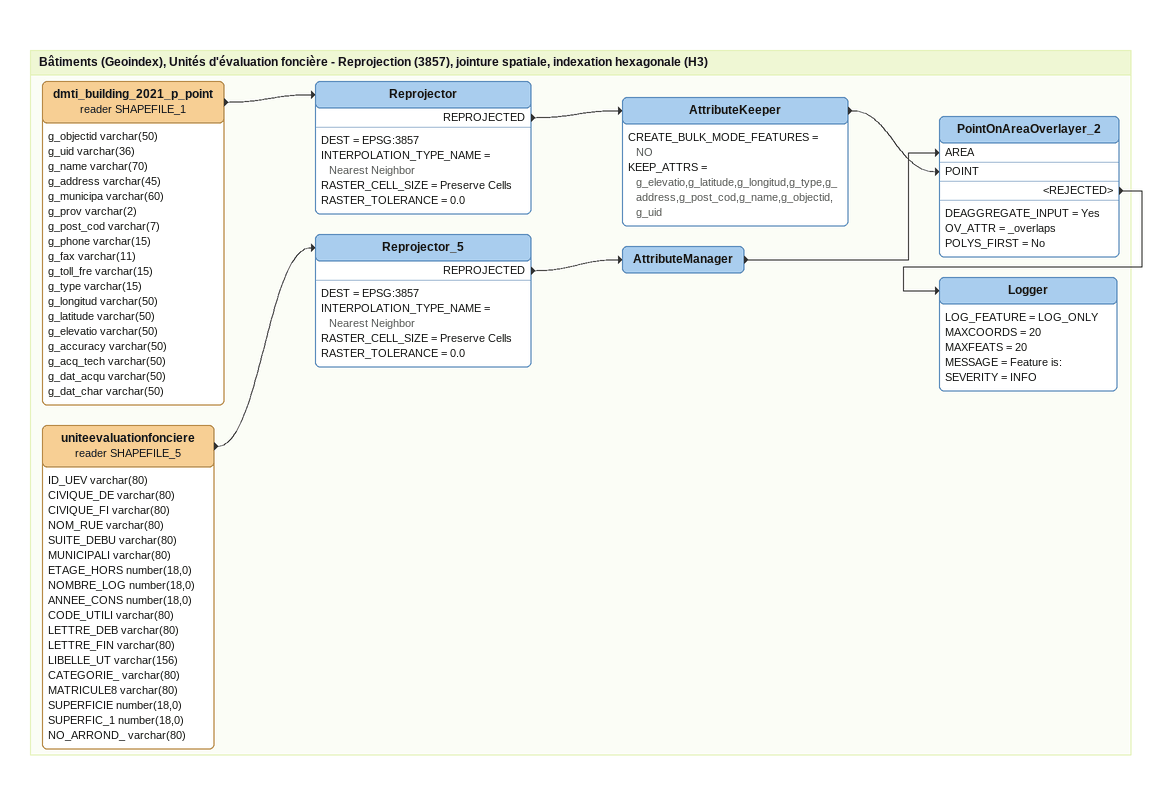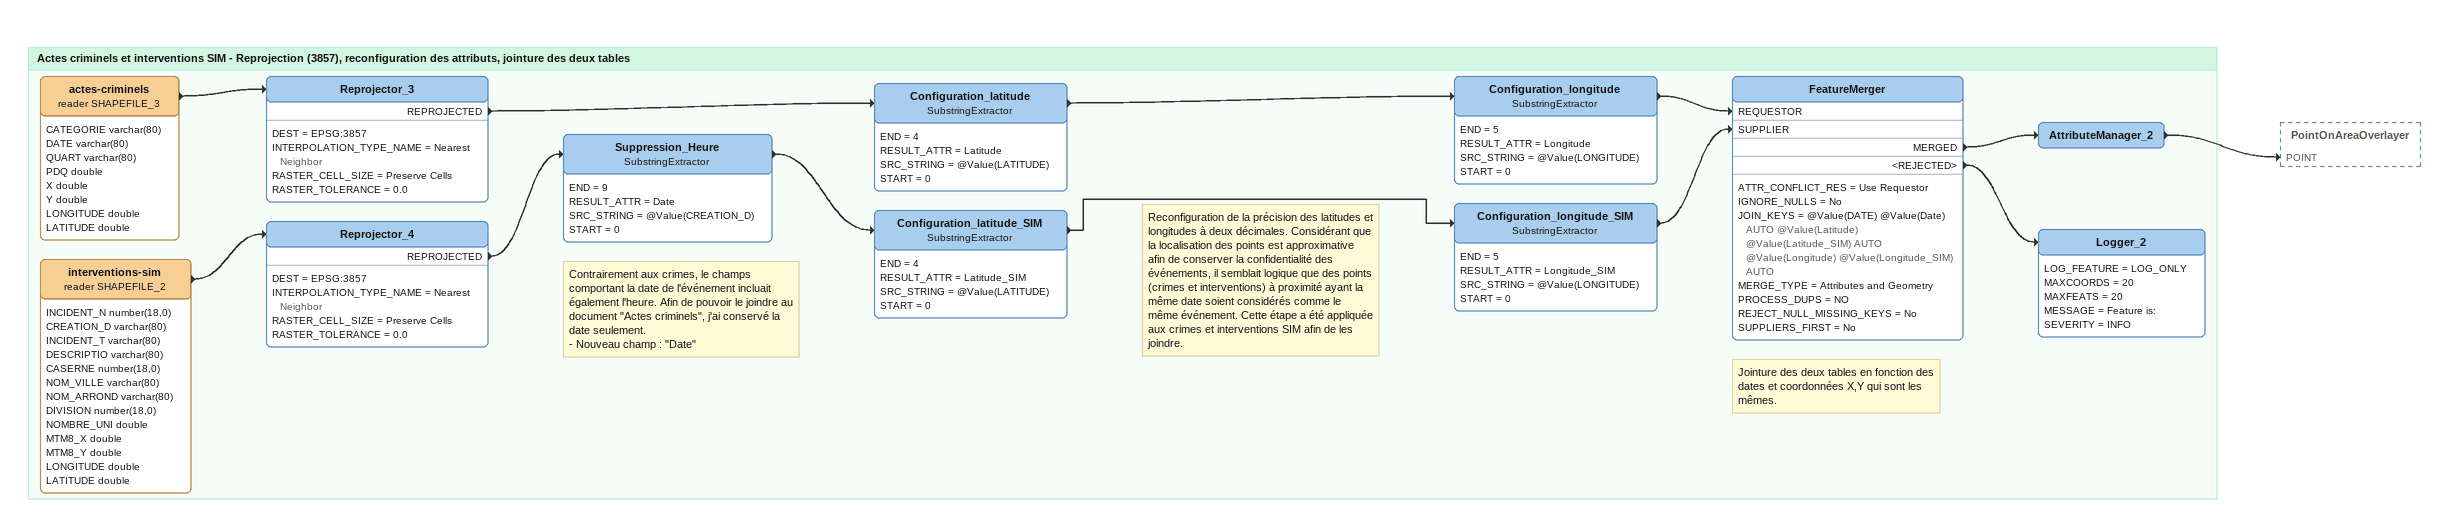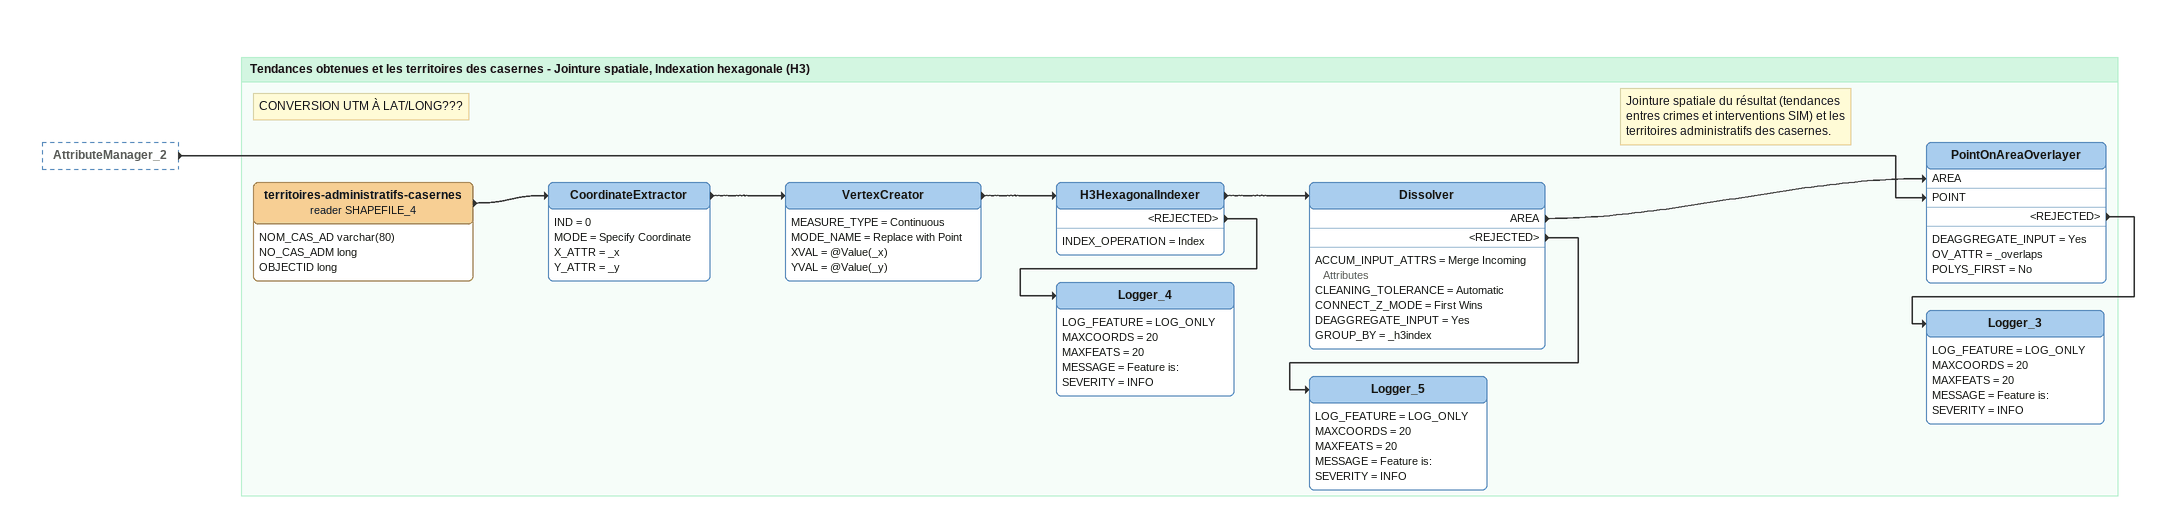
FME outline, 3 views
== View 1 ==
Bookmark: Bâtiments (Geoindex), Unités d'évaluation foncière - Reprojection (3857), jointure spatiale, indexation hexagonale (H3)
dmti_building_2021_p_point (reader SHAPEFILE_1)
    attributes: g_objectid varchar(50), g_uid varchar(36), g_name varchar(70), g_address varchar(45), g_municipa varchar(60), g_prov varchar(2), g_post_cod varchar(7), g_phone varchar(15), g_fax varchar(11), g_toll_fre varchar(15), g_type varchar(15), g_longitud varchar(50), g_latitude varchar(50), g_elevatio varchar(50), g_accuracy varchar(50), g_acq_tech varchar(50), g_dat_acqu varchar(50), g_dat_char varchar(50)
    -> Reprojector
Reprojector
    DEST = EPSG:3857
    INTERPOLATION_TYPE_NAME = Nearest Neighbor
    RASTER_CELL_SIZE = Preserve Cells
    RASTER_TOLERANCE = 0.0
    REPROJECTED -> AttributeKeeper
AttributeKeeper
    CREATE_BULK_MODE_FEATURES = NO
    KEEP_ATTRS = g_elevatio,g_latitude,g_longitud,g_type,g_address,g_post_cod,g_name,g_objectid,g_uid
    -> PointOnAreaOverlayer_2 [POINT]
uniteevaluationfonciere (reader SHAPEFILE_5)
    attributes: ID_UEV varchar(80), CIVIQUE_DE varchar(80), CIVIQUE_FI varchar(80), NOM_RUE varchar(80), SUITE_DEBU varchar(80), MUNICIPALI varchar(80), ETAGE_HORS number(18,0), NOMBRE_LOG number(18,0), ANNEE_CONS number(18,0), CODE_UTILI varchar(80), LETTRE_DEB varchar(80), LETTRE_FIN varchar(80), LIBELLE_UT varchar(156), CATEGORIE_ varchar(80), MATRICULE8 varchar(80), SUPERFICIE number(18,0), SUPERFIC_1 number(18,0), NO_ARROND_ varchar(80)
    -> Reprojector_5
Reprojector_5
    DEST = EPSG:3857
    INTERPOLATION_TYPE_NAME = Nearest Neighbor
    RASTER_CELL_SIZE = Preserve Cells
    RASTER_TOLERANCE = 0.0
    REPROJECTED -> AttributeManager
AttributeManager
    -> PointOnAreaOverlayer_2 [AREA]
PointOnAreaOverlayer_2
    DEAGGREGATE_INPUT = Yes
    OV_ATTR = _overlaps
    POLYS_FIRST = No
    <REJECTED> -> Logger
Logger
    LOG_FEATURE = LOG_ONLY
    MAXCOORDS = 20
    MAXFEATS = 20
    MESSAGE = Feature is:
    SEVERITY = INFO

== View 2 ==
Bookmark: Actes criminels et interventions SIM - Reprojection (3857), reconfiguration des attributs, jointure des deux tables
actes-criminels (reader SHAPEFILE_3)
    attributes: CATEGORIE varchar(80), DATE varchar(80), QUART varchar(80), PDQ double, X double, Y double, LONGITUDE double, LATITUDE double
    -> Reprojector_3
Reprojector_3
    DEST = EPSG:3857
    INTERPOLATION_TYPE_NAME = Nearest Neighbor
    RASTER_CELL_SIZE = Preserve Cells
    RASTER_TOLERANCE = 0.0
    REPROJECTED -> Configuration_latitude
Configuration_latitude: SubstringExtractor
    END = 4
    RESULT_ATTR = Latitude
    SRC_STRING = @Value(LATITUDE)
    START = 0
    -> Configuration_longitude
Configuration_longitude: SubstringExtractor
    END = 5
    RESULT_ATTR = Longitude
    SRC_STRING = @Value(LONGITUDE)
    START = 0
    -> FeatureMerger [REQUESTOR]
interventions-sim (reader SHAPEFILE_2)
    attributes: INCIDENT_N number(18,0), CREATION_D varchar(80), INCIDENT_T varchar(80), DESCRIPTIO varchar(80), CASERNE number(18,0), NOM_VILLE varchar(80), NOM_ARROND varchar(80), DIVISION number(18,0), NOMBRE_UNI double, MTM8_X double, MTM8_Y double, LONGITUDE double, LATITUDE double
    -> Reprojector_4
Reprojector_4
    DEST = EPSG:3857
    INTERPOLATION_TYPE_NAME = Nearest Neighbor
    RASTER_CELL_SIZE = Preserve Cells
    RASTER_TOLERANCE = 0.0
    REPROJECTED -> Suppression_Heure
Note: Contrairement aux crimes, le champs comportant la date de l'événement incluait également l'heure. Afin de pouvoir le joindre au document "Actes criminels", j'ai conservé la date seulement. / - Nouveau champ : "Date"
Suppression_Heure: SubstringExtractor
    END = 9
    RESULT_ATTR = Date
    SRC_STRING = @Value(CREATION_D)
    START = 0
    -> Configuration_latitude_SIM
Configuration_latitude_SIM: SubstringExtractor
    END = 4
    RESULT_ATTR = Latitude_SIM
    SRC_STRING = @Value(LATITUDE)
    START = 0
    -> Configuration_longitude_SIM
Note: Reconfiguration de la précision des latitudes et longitudes à deux décimales. Considérant que la localisation des points est approximative afin de conserver la confidentialité des événements, il semblait logique que des points (crimes et interventions) à proximité ayant la même date soient considérés comme le même événement. Cette étape a été appliquée aux crimes et interventions SIM afin de les joindre.
Configuration_longitude_SIM: SubstringExtractor
    END = 5
    RESULT_ATTR = Longitude_SIM
    SRC_STRING = @Value(LONGITUDE)
    START = 0
    -> FeatureMerger [SUPPLIER]
Note: Jointure des deux tables en fonction des dates et coordonnées X,Y qui sont les mêmes.
FeatureMerger
    ATTR_CONFLICT_RES = Use Requestor
    IGNORE_NULLS = No
    JOIN_KEYS = @Value(DATE) @Value(Date) AUTO @Value(Latitude) @Value(Latitude_SIM) AUTO @Value(Longitude) @Value(Longitude_SIM) AUTO
    MERGE_TYPE = Attributes and Geometry
    PROCESS_DUPS = NO
    REJECT_NULL_MISSING_KEYS = No
    SUPPLIERS_FIRST = No
    MERGED -> AttributeManager_2
    <REJECTED> -> Logger_2
AttributeManager_2
    -> PointOnAreaOverlayer [POINT]
Logger_2
    LOG_FEATURE = LOG_ONLY
    MAXCOORDS = 20
    MAXFEATS = 20
    MESSAGE = Feature is:
    SEVERITY = INFO

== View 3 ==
AttributeManager_2 [outside]
    -> PointOnAreaOverlayer [POINT]

Bookmark: Tendances obtenues et les territoires des casernes - Jointure spatiale, Indexation hexagonale (H3)
Note: CONVERSION UTM À LAT/LONG???
territoires-administratifs-casernes (reader SHAPEFILE_4)
    attributes: NOM_CAS_AD varchar(80), NO_CAS_ADM long, OBJECTID long
    -> CoordinateExtractor
CoordinateExtractor
    IND = 0
    MODE = Specify Coordinate
    X_ATTR = _x
    Y_ATTR = _y
    -> VertexCreator
VertexCreator
    MEASURE_TYPE = Continuous
    MODE_NAME = Replace with Point
    XVAL = @Value(_x)
    YVAL = @Value(_y)
    -> H3HexagonalIndexer
H3HexagonalIndexer
    INDEX_OPERATION = Index
    -> Dissolver
    <REJECTED> -> Logger_4
Dissolver
    ACCUM_INPUT_ATTRS = Merge Incoming Attributes
    CLEANING_TOLERANCE = Automatic
    CONNECT_Z_MODE = First Wins
    DEAGGREGATE_INPUT = Yes
    GROUP_BY = _h3index
    AREA -> PointOnAreaOverlayer [AREA]
    <REJECTED> -> Logger_5
Note: Jointure spatiale du résultat (tendances entres crimes et interventions SIM) et les territoires administratifs des casernes.
PointOnAreaOverlayer
    DEAGGREGATE_INPUT = Yes
    OV_ATTR = _overlaps
    POLYS_FIRST = No
    <REJECTED> -> Logger_3
Logger_3
    LOG_FEATURE = LOG_ONLY
    MAXCOORDS = 20
    MAXFEATS = 20
    MESSAGE = Feature is:
    SEVERITY = INFO
Logger_5
    LOG_FEATURE = LOG_ONLY
    MAXCOORDS = 20
    MAXFEATS = 20
    MESSAGE = Feature is:
    SEVERITY = INFO
Logger_4
    LOG_FEATURE = LOG_ONLY
    MAXCOORDS = 20
    MAXFEATS = 20
    MESSAGE = Feature is:
    SEVERITY = INFO
